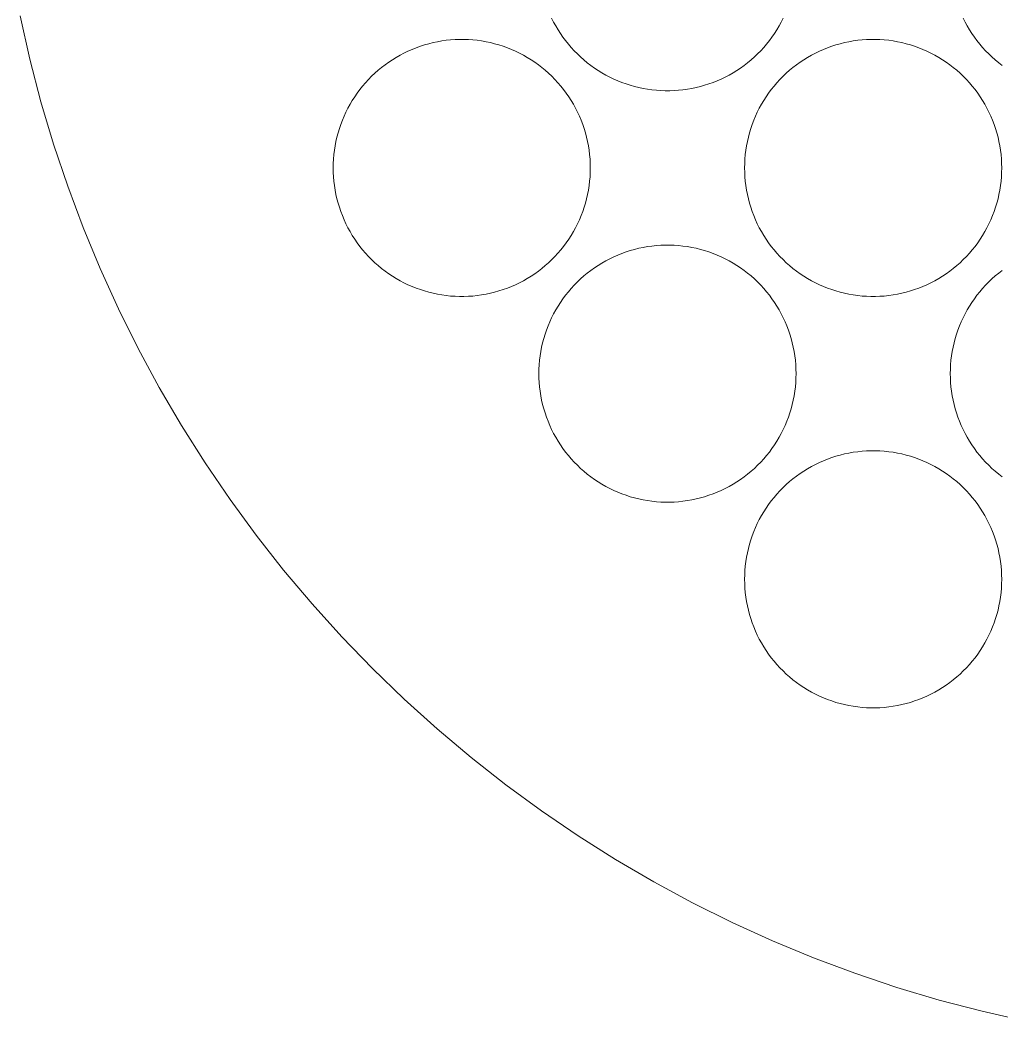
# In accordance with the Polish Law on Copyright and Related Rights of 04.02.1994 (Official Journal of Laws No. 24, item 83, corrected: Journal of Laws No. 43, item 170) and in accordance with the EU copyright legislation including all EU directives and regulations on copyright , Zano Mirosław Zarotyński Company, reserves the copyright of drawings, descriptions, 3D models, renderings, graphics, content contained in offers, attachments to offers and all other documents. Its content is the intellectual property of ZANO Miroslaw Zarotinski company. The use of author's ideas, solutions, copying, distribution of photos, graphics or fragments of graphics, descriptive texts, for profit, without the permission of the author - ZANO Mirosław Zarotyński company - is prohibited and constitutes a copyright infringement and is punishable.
# Model space of a CAD drawing. Header units: millimetres. Extents: x 8434 to 10928, y 788 to 2545.
# Drawn here: x 8552.85 to 8600.59, y 838.86 to 887.52 of the extents above; entities that cross this region are included whole.
import ezdxf

# ---------------------------------------------------------------- set-up
doc = ezdxf.new("R2010")
doc.units = ezdxf.units.MM
doc.layers.add('ZANO_R', color=7, linetype='Continuous', lineweight=0)

msp = doc.modelspace()

# ---------------------------------------------------------------- linework, layer by layer
at = {"layer": 'ZANO_R'}
for p, q in [((8552.853, 887.723), (8553.327, 885.625)), ((8578.793, 887.428), (8578.696, 887.621)), ((8578.897, 887.239), (8578.793, 887.428)), ((8579.007, 887.053), (8578.897, 887.239)), ((8589.758, 887.239), (8589.648, 887.053)), ((8589.861, 887.428), (8589.758, 887.239)), ((8589.958, 887.621), (8589.861, 887.428)), ((8598.793, 887.428), (8598.696, 887.621)), ((8598.897, 887.239), (8598.793, 887.428)), ((8599.007, 887.053), (8598.897, 887.239)), ((8579.123, 886.872), (8579.007, 887.053)), ((8579.246, 886.694), (8579.123, 886.872)), ((8589.531, 886.872), (8589.409, 886.694)), ((8589.648, 887.053), (8589.531, 886.872)), ((8599.123, 886.872), (8599.007, 887.053)), ((8599.246, 886.694), (8599.123, 886.872)), ((8572.111, 886.177), (8572.314, 886.25)), ((8572.314, 886.25), (8572.519, 886.316)), ((8572.519, 886.316), (8572.727, 886.374)), ((8572.727, 886.374), (8572.936, 886.426)), ((8572.936, 886.426), (8573.148, 886.47)), ((8573.148, 886.47), (8573.36, 886.507)), ((8573.36, 886.507), (8573.574, 886.537)), ((8573.574, 886.537), (8573.788, 886.559)), ((8573.788, 886.559), (8574.004, 886.574)), ((8574.004, 886.574), (8574.219, 886.582)), ((8574.219, 886.582), (8574.435, 886.582)), ((8574.435, 886.582), (8574.651, 886.574)), ((8574.651, 886.574), (8574.866, 886.559)), ((8574.866, 886.559), (8575.081, 886.537)), ((8575.081, 886.537), (8575.294, 886.507)), ((8575.294, 886.507), (8575.507, 886.47)), ((8575.507, 886.47), (8575.718, 886.426)), ((8575.718, 886.426), (8575.927, 886.374)), ((8575.927, 886.374), (8576.135, 886.316)), ((8576.135, 886.316), (8576.34, 886.25)), ((8576.34, 886.25), (8576.543, 886.177)), ((8579.374, 886.521), (8579.246, 886.694)), ((8579.509, 886.352), (8579.374, 886.521)), ((8579.649, 886.188), (8579.509, 886.352)), ((8589.146, 886.352), (8589.005, 886.188)), ((8589.28, 886.521), (8589.146, 886.352)), ((8589.409, 886.694), (8589.28, 886.521)), ((8592.111, 886.177), (8592.314, 886.25)), ((8592.314, 886.25), (8592.519, 886.316)), ((8592.519, 886.316), (8592.727, 886.374)), ((8592.727, 886.374), (8592.936, 886.426)), ((8592.936, 886.426), (8593.148, 886.47)), ((8593.148, 886.47), (8593.36, 886.507)), ((8593.36, 886.507), (8593.574, 886.537)), ((8593.574, 886.537), (8593.788, 886.559)), ((8593.788, 886.559), (8594.004, 886.574)), ((8594.004, 886.574), (8594.219, 886.582)), ((8594.219, 886.582), (8594.435, 886.582)), ((8594.435, 886.582), (8594.651, 886.574)), ((8594.651, 886.574), (8594.866, 886.559)), ((8594.866, 886.559), (8595.081, 886.537)), ((8595.081, 886.537), (8595.294, 886.507)), ((8595.294, 886.507), (8595.507, 886.47)), ((8595.507, 886.47), (8595.718, 886.426)), ((8595.718, 886.426), (8595.927, 886.374)), ((8595.927, 886.374), (8596.135, 886.316)), ((8596.135, 886.316), (8596.34, 886.25)), ((8596.34, 886.25), (8596.543, 886.177)), ((8599.374, 886.521), (8599.246, 886.694)), ((8599.509, 886.352), (8599.374, 886.521)), ((8599.649, 886.188), (8599.509, 886.352)), ((8571.14, 885.709), (8571.328, 885.816)), ((8571.328, 885.816), (8571.519, 885.916)), ((8571.519, 885.916), (8571.713, 886.01)), ((8571.713, 886.01), (8571.91, 886.097)), ((8571.91, 886.097), (8572.111, 886.177)), ((8576.543, 886.177), (8576.744, 886.097)), ((8576.744, 886.097), (8576.941, 886.01)), ((8576.941, 886.01), (8577.136, 885.916)), ((8577.136, 885.916), (8577.327, 885.816)), ((8577.327, 885.816), (8577.514, 885.709)), ((8579.795, 886.029), (8579.649, 886.188)), ((8579.946, 885.875), (8579.795, 886.029)), ((8580.103, 885.727), (8579.946, 885.875)), ((8580.264, 885.584), (8580.103, 885.727)), ((8588.552, 885.727), (8588.39, 885.584)), ((8588.708, 885.875), (8588.552, 885.727)), ((8588.86, 886.029), (8588.708, 885.875)), ((8589.005, 886.188), (8588.86, 886.029)), ((8591.14, 885.709), (8591.328, 885.816)), ((8591.328, 885.816), (8591.519, 885.916)), ((8591.519, 885.916), (8591.713, 886.01)), ((8591.713, 886.01), (8591.91, 886.097)), ((8591.91, 886.097), (8592.111, 886.177)), ((8596.543, 886.177), (8596.744, 886.097)), ((8596.744, 886.097), (8596.941, 886.01)), ((8596.941, 886.01), (8597.136, 885.916)), ((8597.136, 885.916), (8597.327, 885.816)), ((8597.327, 885.816), (8597.514, 885.709)), ((8599.795, 886.029), (8599.649, 886.188)), ((8599.946, 885.875), (8599.795, 886.029)), ((8600.103, 885.727), (8599.946, 885.875)), ((8600.264, 885.584), (8600.103, 885.727)), ((8553.327, 885.625), (8553.872, 883.544)), ((8570.43, 885.219), (8570.601, 885.351)), ((8570.601, 885.351), (8570.777, 885.476)), ((8570.777, 885.476), (8570.956, 885.596)), ((8570.956, 885.596), (8571.14, 885.709)), ((8577.514, 885.709), (8577.698, 885.596)), ((8577.698, 885.596), (8577.878, 885.476)), ((8577.878, 885.476), (8578.053, 885.351)), ((8578.053, 885.351), (8578.224, 885.219)), ((8580.43, 885.446), (8580.264, 885.584)), ((8580.601, 885.315), (8580.43, 885.446)), ((8580.777, 885.189), (8580.601, 885.315)), ((8588.053, 885.315), (8587.878, 885.189)), ((8588.224, 885.446), (8588.053, 885.315)), ((8588.39, 885.584), (8588.224, 885.446)), ((8590.43, 885.219), (8590.601, 885.351)), ((8590.601, 885.351), (8590.777, 885.476)), ((8590.777, 885.476), (8590.956, 885.596)), ((8590.956, 885.596), (8591.14, 885.709)), ((8597.514, 885.709), (8597.698, 885.596)), ((8597.698, 885.596), (8597.878, 885.476)), ((8597.878, 885.476), (8598.053, 885.351)), ((8598.053, 885.351), (8598.224, 885.219)), ((8600.43, 885.446), (8600.264, 885.584)), ((8600.601, 885.315), (8600.43, 885.446)), ((8569.795, 884.636), (8569.946, 884.79)), ((8569.946, 884.79), (8570.103, 884.939)), ((8570.103, 884.939), (8570.264, 885.082)), ((8570.264, 885.082), (8570.43, 885.219)), ((8578.224, 885.219), (8578.39, 885.082)), ((8578.39, 885.082), (8578.552, 884.939)), ((8578.552, 884.939), (8578.708, 884.79)), ((8578.708, 884.79), (8578.86, 884.636)), ((8580.956, 885.07), (8580.777, 885.189)), ((8581.14, 884.956), (8580.956, 885.07)), ((8581.328, 884.85), (8581.14, 884.956)), ((8581.519, 884.749), (8581.328, 884.85)), ((8581.713, 884.656), (8581.519, 884.749)), ((8587.136, 884.749), (8586.941, 884.656)), ((8587.327, 884.85), (8587.136, 884.749)), ((8587.514, 884.956), (8587.327, 884.85)), ((8587.698, 885.07), (8587.514, 884.956)), ((8587.878, 885.189), (8587.698, 885.07)), ((8589.795, 884.636), (8589.946, 884.79)), ((8589.946, 884.79), (8590.103, 884.939)), ((8590.103, 884.939), (8590.264, 885.082)), ((8590.264, 885.082), (8590.43, 885.219)), ((8598.224, 885.219), (8598.39, 885.082)), ((8598.39, 885.082), (8598.552, 884.939)), ((8598.552, 884.939), (8598.708, 884.79)), ((8598.708, 884.79), (8598.86, 884.636)), ((8569.374, 884.145), (8569.509, 884.313)), ((8569.509, 884.313), (8569.649, 884.477)), ((8569.649, 884.477), (8569.795, 884.636)), ((8578.86, 884.636), (8579.005, 884.477)), ((8579.005, 884.477), (8579.146, 884.313)), ((8579.146, 884.313), (8579.28, 884.145)), ((8581.91, 884.569), (8581.713, 884.656)), ((8582.111, 884.489), (8581.91, 884.569)), ((8582.314, 884.416), (8582.111, 884.489)), ((8582.519, 884.35), (8582.314, 884.416)), ((8582.727, 884.291), (8582.519, 884.35)), ((8582.936, 884.239), (8582.727, 884.291)), ((8585.927, 884.291), (8585.718, 884.239)), ((8586.135, 884.35), (8585.927, 884.291)), ((8586.34, 884.416), (8586.135, 884.35)), ((8586.543, 884.489), (8586.34, 884.416)), ((8586.744, 884.569), (8586.543, 884.489)), ((8586.941, 884.656), (8586.744, 884.569)), ((8589.374, 884.145), (8589.509, 884.313)), ((8589.509, 884.313), (8589.649, 884.477)), ((8589.649, 884.477), (8589.795, 884.636)), ((8598.86, 884.636), (8599.005, 884.477)), ((8599.005, 884.477), (8599.146, 884.313)), ((8599.146, 884.313), (8599.28, 884.145)), ((8569.007, 883.612), (8569.123, 883.794)), ((8569.123, 883.794), (8569.246, 883.971)), ((8569.246, 883.971), (8569.374, 884.145)), ((8579.28, 884.145), (8579.409, 883.971)), ((8579.409, 883.971), (8579.531, 883.794)), ((8579.531, 883.794), (8579.648, 883.612)), ((8583.148, 884.195), (8582.936, 884.239)), ((8583.36, 884.158), (8583.148, 884.195)), ((8583.574, 884.128), (8583.36, 884.158)), ((8583.788, 884.106), (8583.574, 884.128)), ((8584.004, 884.091), (8583.788, 884.106)), ((8584.219, 884.084), (8584.004, 884.091)), ((8584.435, 884.084), (8584.219, 884.084)), ((8584.651, 884.091), (8584.435, 884.084)), ((8584.866, 884.106), (8584.651, 884.091)), ((8585.081, 884.128), (8584.866, 884.106)), ((8585.294, 884.158), (8585.081, 884.128)), ((8585.507, 884.195), (8585.294, 884.158)), ((8585.718, 884.239), (8585.507, 884.195)), ((8589.007, 883.612), (8589.123, 883.794)), ((8589.123, 883.794), (8589.246, 883.971)), ((8589.246, 883.971), (8589.374, 884.145)), ((8599.28, 884.145), (8599.409, 883.971)), ((8599.409, 883.971), (8599.531, 883.794)), ((8599.531, 883.794), (8599.648, 883.612)), ((8553.872, 883.544), (8554.487, 881.482)), ((8568.793, 883.237), (8568.897, 883.427)), ((8568.897, 883.427), (8569.007, 883.612)), ((8579.648, 883.612), (8579.758, 883.427)), ((8579.758, 883.427), (8579.861, 883.237)), ((8588.793, 883.237), (8588.897, 883.427)), ((8588.897, 883.427), (8589.007, 883.612)), ((8599.648, 883.612), (8599.758, 883.427)), ((8599.758, 883.427), (8599.861, 883.237)), ((8568.522, 882.65), (8568.606, 882.849)), ((8568.606, 882.849), (8568.696, 883.045)), ((8568.696, 883.045), (8568.793, 883.237)), ((8579.861, 883.237), (8579.958, 883.045)), ((8579.958, 883.045), (8580.048, 882.849)), ((8580.048, 882.849), (8580.132, 882.65)), ((8588.522, 882.65), (8588.606, 882.849)), ((8588.606, 882.849), (8588.696, 883.045)), ((8588.696, 883.045), (8588.793, 883.237)), ((8599.861, 883.237), (8599.958, 883.045)), ((8599.958, 883.045), (8600.048, 882.849)), ((8600.048, 882.849), (8600.132, 882.65)), ((8568.376, 882.244), (8568.446, 882.448)), ((8568.446, 882.448), (8568.522, 882.65)), ((8580.132, 882.65), (8580.208, 882.448)), ((8580.208, 882.448), (8580.278, 882.244)), ((8588.376, 882.244), (8588.446, 882.448)), ((8588.446, 882.448), (8588.522, 882.65)), ((8600.132, 882.65), (8600.208, 882.448)), ((8600.208, 882.448), (8600.278, 882.244)), ((8568.211, 881.618), (8568.259, 881.828)), ((8568.259, 881.828), (8568.314, 882.037)), ((8568.314, 882.037), (8568.376, 882.244)), ((8580.278, 882.244), (8580.34, 882.037)), ((8580.34, 882.037), (8580.396, 881.828)), ((8580.396, 881.828), (8580.444, 881.618)), ((8588.211, 881.618), (8588.259, 881.828)), ((8588.259, 881.828), (8588.314, 882.037)), ((8588.314, 882.037), (8588.376, 882.244)), ((8600.278, 882.244), (8600.34, 882.037)), ((8600.34, 882.037), (8600.396, 881.828)), ((8600.396, 881.828), (8600.444, 881.618)), ((8554.487, 881.482), (8555.173, 879.443)), ((8568.137, 881.193), (8568.17, 881.406)), ((8568.17, 881.406), (8568.211, 881.618)), ((8580.444, 881.618), (8580.484, 881.406)), ((8580.484, 881.406), (8580.518, 881.193)), ((8588.137, 881.193), (8588.17, 881.406)), ((8588.17, 881.406), (8588.211, 881.618)), ((8600.444, 881.618), (8600.484, 881.406)), ((8600.484, 881.406), (8600.518, 881.193)), ((8568.092, 880.764), (8568.111, 880.979)), ((8568.111, 880.979), (8568.137, 881.193)), ((8580.518, 881.193), (8580.544, 880.979)), ((8580.544, 880.979), (8580.562, 880.764)), ((8588.092, 880.764), (8588.111, 880.979)), ((8588.111, 880.979), (8588.137, 881.193)), ((8600.518, 881.193), (8600.544, 880.979)), ((8600.544, 880.979), (8600.562, 880.764)), ((8568.077, 880.333), (8568.081, 880.548)), ((8568.081, 880.548), (8568.092, 880.764)), ((8580.562, 880.764), (8580.573, 880.548)), ((8580.573, 880.548), (8580.577, 880.333)), ((8588.077, 880.333), (8588.081, 880.548)), ((8588.081, 880.548), (8588.092, 880.764)), ((8600.562, 880.764), (8600.573, 880.548)), ((8600.573, 880.548), (8600.577, 880.333)), ((8568.081, 880.117), (8568.077, 880.333)), ((8568.092, 879.902), (8568.081, 880.117)), ((8568.111, 879.687), (8568.092, 879.902)), ((8580.562, 879.902), (8580.544, 879.687)), ((8580.573, 880.117), (8580.562, 879.902)), ((8580.577, 880.333), (8580.573, 880.117)), ((8588.081, 880.117), (8588.077, 880.333)), ((8588.092, 879.902), (8588.081, 880.117)), ((8588.111, 879.687), (8588.092, 879.902)), ((8600.562, 879.902), (8600.544, 879.687)), ((8600.573, 880.117), (8600.562, 879.902)), ((8600.577, 880.333), (8600.573, 880.117)), ((8555.173, 879.443), (8555.928, 877.429)), ((8568.137, 879.472), (8568.111, 879.687)), ((8568.17, 879.259), (8568.137, 879.472)), ((8580.518, 879.472), (8580.484, 879.259)), ((8580.544, 879.687), (8580.518, 879.472)), ((8588.137, 879.472), (8588.111, 879.687)), ((8588.17, 879.259), (8588.137, 879.472)), ((8600.518, 879.472), (8600.484, 879.259)), ((8600.544, 879.687), (8600.518, 879.472)), ((8568.211, 879.047), (8568.17, 879.259)), ((8568.259, 878.837), (8568.211, 879.047)), ((8580.444, 879.047), (8580.396, 878.837)), ((8580.484, 879.259), (8580.444, 879.047)), ((8588.211, 879.047), (8588.17, 879.259)), ((8588.259, 878.837), (8588.211, 879.047)), ((8600.444, 879.047), (8600.396, 878.837)), ((8600.484, 879.259), (8600.444, 879.047)), ((8568.314, 878.628), (8568.259, 878.837)), ((8568.376, 878.422), (8568.314, 878.628)), ((8568.446, 878.218), (8568.376, 878.422)), ((8580.278, 878.422), (8580.208, 878.218)), ((8580.34, 878.628), (8580.278, 878.422)), ((8580.396, 878.837), (8580.34, 878.628)), ((8588.314, 878.628), (8588.259, 878.837)), ((8588.376, 878.422), (8588.314, 878.628)), ((8588.446, 878.218), (8588.376, 878.422)), ((8600.278, 878.422), (8600.208, 878.218)), ((8600.34, 878.628), (8600.278, 878.422)), ((8600.396, 878.837), (8600.34, 878.628)), ((8568.522, 878.016), (8568.446, 878.218)), ((8568.606, 877.817), (8568.522, 878.016)), ((8580.132, 878.016), (8580.048, 877.817)), ((8580.208, 878.218), (8580.132, 878.016)), ((8588.522, 878.016), (8588.446, 878.218)), ((8588.606, 877.817), (8588.522, 878.016)), ((8600.132, 878.016), (8600.048, 877.817)), ((8600.208, 878.218), (8600.132, 878.016)), ((8568.696, 877.621), (8568.606, 877.817)), ((8568.793, 877.428), (8568.696, 877.621)), ((8579.958, 877.621), (8579.861, 877.428)), ((8580.048, 877.817), (8579.958, 877.621)), ((8588.696, 877.621), (8588.606, 877.817)), ((8588.793, 877.428), (8588.696, 877.621)), ((8599.958, 877.621), (8599.861, 877.428)), ((8600.048, 877.817), (8599.958, 877.621)), ((8555.928, 877.429), (8556.751, 875.442)), ((8568.897, 877.239), (8568.793, 877.428)), ((8569.007, 877.053), (8568.897, 877.239)), ((8569.123, 876.872), (8569.007, 877.053)), ((8579.648, 877.053), (8579.531, 876.872)), ((8579.758, 877.239), (8579.648, 877.053)), ((8579.861, 877.428), (8579.758, 877.239)), ((8588.897, 877.239), (8588.793, 877.428)), ((8589.007, 877.053), (8588.897, 877.239)), ((8589.123, 876.872), (8589.007, 877.053)), ((8599.648, 877.053), (8599.531, 876.872)), ((8599.758, 877.239), (8599.648, 877.053)), ((8599.861, 877.428), (8599.758, 877.239)), ((8569.246, 876.694), (8569.123, 876.872)), ((8569.374, 876.521), (8569.246, 876.694)), ((8569.509, 876.352), (8569.374, 876.521)), ((8579.28, 876.521), (8579.146, 876.352)), ((8579.409, 876.694), (8579.28, 876.521)), ((8579.531, 876.872), (8579.409, 876.694)), ((8583.148, 876.47), (8583.36, 876.507)), ((8583.36, 876.507), (8583.574, 876.537)), ((8583.574, 876.537), (8583.788, 876.559)), ((8583.788, 876.559), (8584.004, 876.574)), ((8584.004, 876.574), (8584.219, 876.582)), ((8584.219, 876.582), (8584.435, 876.582)), ((8584.435, 876.582), (8584.651, 876.574)), ((8584.651, 876.574), (8584.866, 876.559)), ((8584.866, 876.559), (8585.081, 876.537)), ((8585.081, 876.537), (8585.294, 876.507)), ((8585.294, 876.507), (8585.507, 876.47)), ((8589.246, 876.694), (8589.123, 876.872)), ((8589.374, 876.521), (8589.246, 876.694)), ((8589.509, 876.352), (8589.374, 876.521)), ((8599.28, 876.521), (8599.146, 876.352)), ((8599.409, 876.694), (8599.28, 876.521)), ((8599.531, 876.872), (8599.409, 876.694)), ((8569.649, 876.188), (8569.509, 876.352)), ((8569.795, 876.029), (8569.649, 876.188)), ((8569.946, 875.875), (8569.795, 876.029)), ((8578.86, 876.029), (8578.708, 875.875)), ((8579.005, 876.188), (8578.86, 876.029)), ((8579.146, 876.352), (8579.005, 876.188)), ((8581.519, 875.916), (8581.713, 876.01)), ((8581.713, 876.01), (8581.91, 876.097)), ((8581.91, 876.097), (8582.111, 876.177)), ((8582.111, 876.177), (8582.314, 876.25)), ((8582.314, 876.25), (8582.519, 876.316)), ((8582.519, 876.316), (8582.727, 876.374)), ((8582.727, 876.374), (8582.936, 876.426)), ((8582.936, 876.426), (8583.148, 876.47)), ((8585.507, 876.47), (8585.718, 876.426)), ((8585.718, 876.426), (8585.927, 876.374)), ((8585.927, 876.374), (8586.135, 876.316)), ((8586.135, 876.316), (8586.34, 876.25)), ((8586.34, 876.25), (8586.543, 876.177)), ((8586.543, 876.177), (8586.744, 876.097)), ((8586.744, 876.097), (8586.941, 876.01)), ((8586.941, 876.01), (8587.136, 875.916)), ((8589.649, 876.188), (8589.509, 876.352)), ((8589.795, 876.029), (8589.649, 876.188)), ((8589.946, 875.875), (8589.795, 876.029)), ((8598.86, 876.029), (8598.708, 875.875)), ((8599.005, 876.188), (8598.86, 876.029)), ((8599.146, 876.352), (8599.005, 876.188)), ((8570.103, 875.727), (8569.946, 875.875)), ((8570.264, 875.584), (8570.103, 875.727)), ((8570.43, 875.446), (8570.264, 875.584)), ((8578.39, 875.584), (8578.224, 875.446)), ((8578.552, 875.727), (8578.39, 875.584)), ((8578.708, 875.875), (8578.552, 875.727)), ((8580.777, 875.476), (8580.956, 875.596)), ((8580.956, 875.596), (8581.14, 875.709)), ((8581.14, 875.709), (8581.328, 875.816)), ((8581.328, 875.816), (8581.519, 875.916)), ((8587.136, 875.916), (8587.327, 875.816)), ((8587.327, 875.816), (8587.514, 875.709)), ((8587.514, 875.709), (8587.698, 875.596)), ((8587.698, 875.596), (8587.878, 875.476)), ((8590.103, 875.727), (8589.946, 875.875)), ((8590.264, 875.584), (8590.103, 875.727)), ((8590.43, 875.446), (8590.264, 875.584)), ((8598.39, 875.584), (8598.224, 875.446)), ((8598.552, 875.727), (8598.39, 875.584)), ((8598.708, 875.875), (8598.552, 875.727)), ((8556.751, 875.442), (8557.642, 873.483)), ((8570.601, 875.315), (8570.43, 875.446)), ((8570.777, 875.189), (8570.601, 875.315)), ((8570.956, 875.07), (8570.777, 875.189)), ((8571.14, 874.956), (8570.956, 875.07)), ((8577.698, 875.07), (8577.514, 874.956)), ((8577.878, 875.189), (8577.698, 875.07)), ((8578.053, 875.315), (8577.878, 875.189)), ((8578.224, 875.446), (8578.053, 875.315)), ((8580.103, 874.939), (8580.264, 875.082)), ((8580.264, 875.082), (8580.43, 875.219)), ((8580.43, 875.219), (8580.601, 875.351)), ((8580.601, 875.351), (8580.777, 875.476)), ((8587.878, 875.476), (8588.053, 875.351)), ((8588.053, 875.351), (8588.224, 875.219)), ((8588.224, 875.219), (8588.39, 875.082)), ((8588.39, 875.082), (8588.552, 874.939)), ((8590.601, 875.315), (8590.43, 875.446)), ((8590.777, 875.189), (8590.601, 875.315)), ((8590.956, 875.07), (8590.777, 875.189)), ((8591.14, 874.956), (8590.956, 875.07)), ((8597.698, 875.07), (8597.514, 874.956)), ((8597.878, 875.189), (8597.698, 875.07)), ((8598.053, 875.315), (8597.878, 875.189)), ((8598.224, 875.446), (8598.053, 875.315)), ((8600.103, 874.939), (8600.264, 875.082)), ((8600.264, 875.082), (8600.43, 875.219)), ((8600.43, 875.219), (8600.601, 875.351)), ((8571.328, 874.85), (8571.14, 874.956)), ((8571.519, 874.749), (8571.328, 874.85)), ((8571.713, 874.656), (8571.519, 874.749)), ((8571.91, 874.569), (8571.713, 874.656)), ((8572.111, 874.489), (8571.91, 874.569)), ((8576.744, 874.569), (8576.543, 874.489)), ((8576.941, 874.656), (8576.744, 874.569)), ((8577.136, 874.749), (8576.941, 874.656)), ((8577.327, 874.85), (8577.136, 874.749)), ((8577.514, 874.956), (8577.327, 874.85)), ((8579.649, 874.477), (8579.795, 874.636)), ((8579.795, 874.636), (8579.946, 874.79)), ((8579.946, 874.79), (8580.103, 874.939)), ((8588.552, 874.939), (8588.708, 874.79)), ((8588.708, 874.79), (8588.86, 874.636)), ((8588.86, 874.636), (8589.005, 874.477)), ((8591.328, 874.85), (8591.14, 874.956)), ((8591.519, 874.749), (8591.328, 874.85)), ((8591.713, 874.656), (8591.519, 874.749)), ((8591.91, 874.569), (8591.713, 874.656)), ((8592.111, 874.489), (8591.91, 874.569)), ((8596.744, 874.569), (8596.543, 874.489)), ((8596.941, 874.656), (8596.744, 874.569)), ((8597.136, 874.749), (8596.941, 874.656)), ((8597.327, 874.85), (8597.136, 874.749)), ((8597.514, 874.956), (8597.327, 874.85)), ((8599.649, 874.477), (8599.795, 874.636)), ((8599.795, 874.636), (8599.946, 874.79)), ((8599.946, 874.79), (8600.103, 874.939)), ((8572.314, 874.416), (8572.111, 874.489)), ((8572.519, 874.35), (8572.314, 874.416)), ((8572.727, 874.291), (8572.519, 874.35)), ((8572.936, 874.239), (8572.727, 874.291)), ((8573.148, 874.195), (8572.936, 874.239)), ((8573.36, 874.158), (8573.148, 874.195)), ((8573.574, 874.128), (8573.36, 874.158)), ((8573.788, 874.106), (8573.574, 874.128)), ((8574.004, 874.091), (8573.788, 874.106)), ((8574.219, 874.084), (8574.004, 874.091)), ((8574.435, 874.084), (8574.219, 874.084)), ((8574.651, 874.091), (8574.435, 874.084)), ((8574.866, 874.106), (8574.651, 874.091)), ((8575.081, 874.128), (8574.866, 874.106)), ((8575.294, 874.158), (8575.081, 874.128)), ((8575.507, 874.195), (8575.294, 874.158)), ((8575.718, 874.239), (8575.507, 874.195)), ((8575.927, 874.291), (8575.718, 874.239)), ((8576.135, 874.35), (8575.927, 874.291)), ((8576.34, 874.416), (8576.135, 874.35)), ((8576.543, 874.489), (8576.34, 874.416)), ((8579.246, 873.971), (8579.374, 874.145)), ((8579.374, 874.145), (8579.509, 874.313)), ((8579.509, 874.313), (8579.649, 874.477)), ((8589.005, 874.477), (8589.146, 874.313)), ((8589.146, 874.313), (8589.28, 874.145)), ((8589.28, 874.145), (8589.409, 873.971)), ((8592.314, 874.416), (8592.111, 874.489)), ((8592.519, 874.35), (8592.314, 874.416)), ((8592.727, 874.291), (8592.519, 874.35)), ((8592.936, 874.239), (8592.727, 874.291)), ((8593.148, 874.195), (8592.936, 874.239)), ((8593.36, 874.158), (8593.148, 874.195)), ((8593.574, 874.128), (8593.36, 874.158)), ((8593.788, 874.106), (8593.574, 874.128)), ((8594.004, 874.091), (8593.788, 874.106)), ((8594.219, 874.084), (8594.004, 874.091)), ((8594.435, 874.084), (8594.219, 874.084)), ((8594.651, 874.091), (8594.435, 874.084)), ((8594.866, 874.106), (8594.651, 874.091)), ((8595.081, 874.128), (8594.866, 874.106)), ((8595.294, 874.158), (8595.081, 874.128)), ((8595.507, 874.195), (8595.294, 874.158)), ((8595.718, 874.239), (8595.507, 874.195)), ((8595.927, 874.291), (8595.718, 874.239)), ((8596.135, 874.35), (8595.927, 874.291)), ((8596.34, 874.416), (8596.135, 874.35)), ((8596.543, 874.489), (8596.34, 874.416)), ((8599.246, 873.971), (8599.374, 874.145)), ((8599.374, 874.145), (8599.509, 874.313)), ((8599.509, 874.313), (8599.649, 874.477)), ((8578.897, 873.427), (8579.007, 873.612)), ((8579.007, 873.612), (8579.123, 873.794)), ((8579.123, 873.794), (8579.246, 873.971)), ((8589.409, 873.971), (8589.531, 873.794)), ((8589.531, 873.794), (8589.648, 873.612)), ((8589.648, 873.612), (8589.758, 873.427)), ((8598.897, 873.427), (8599.007, 873.612)), ((8599.007, 873.612), (8599.123, 873.794)), ((8599.123, 873.794), (8599.246, 873.971)), ((8557.642, 873.483), (8558.599, 871.557)), ((8578.696, 873.045), (8578.793, 873.237)), ((8578.793, 873.237), (8578.897, 873.427)), ((8589.758, 873.427), (8589.861, 873.237)), ((8589.861, 873.237), (8589.958, 873.045)), ((8598.696, 873.045), (8598.793, 873.237)), ((8598.793, 873.237), (8598.897, 873.427)), ((8578.446, 872.448), (8578.522, 872.65)), ((8578.522, 872.65), (8578.606, 872.849)), ((8578.606, 872.849), (8578.696, 873.045)), ((8589.958, 873.045), (8590.048, 872.849)), ((8590.048, 872.849), (8590.132, 872.65)), ((8590.132, 872.65), (8590.208, 872.448)), ((8598.446, 872.448), (8598.522, 872.65)), ((8598.522, 872.65), (8598.606, 872.849)), ((8598.606, 872.849), (8598.696, 873.045)), ((8578.314, 872.037), (8578.376, 872.244)), ((8578.376, 872.244), (8578.446, 872.448)), ((8590.208, 872.448), (8590.278, 872.244)), ((8590.278, 872.244), (8590.34, 872.037)), ((8598.314, 872.037), (8598.376, 872.244)), ((8598.376, 872.244), (8598.446, 872.448)), ((8578.17, 871.406), (8578.211, 871.618)), ((8578.211, 871.618), (8578.259, 871.828)), ((8578.259, 871.828), (8578.314, 872.037)), ((8590.34, 872.037), (8590.396, 871.828)), ((8590.396, 871.828), (8590.444, 871.618)), ((8590.444, 871.618), (8590.484, 871.406)), ((8598.17, 871.406), (8598.211, 871.618)), ((8598.211, 871.618), (8598.259, 871.828)), ((8598.259, 871.828), (8598.314, 872.037)), ((8558.599, 871.557), (8559.621, 869.664)), ((8578.111, 870.979), (8578.137, 871.193)), ((8578.137, 871.193), (8578.17, 871.406)), ((8590.484, 871.406), (8590.518, 871.193)), ((8590.518, 871.193), (8590.544, 870.979)), ((8598.111, 870.979), (8598.137, 871.193)), ((8598.137, 871.193), (8598.17, 871.406)), ((8578.081, 870.548), (8578.092, 870.764)), ((8578.092, 870.764), (8578.111, 870.979)), ((8590.544, 870.979), (8590.562, 870.764)), ((8590.562, 870.764), (8590.573, 870.548)), ((8598.081, 870.548), (8598.092, 870.764)), ((8598.092, 870.764), (8598.111, 870.979)), ((8578.077, 870.333), (8578.081, 870.548)), ((8578.081, 870.117), (8578.077, 870.333)), ((8590.573, 870.548), (8590.577, 870.333)), ((8590.577, 870.333), (8590.573, 870.117)), ((8598.077, 870.333), (8598.081, 870.548)), ((8598.081, 870.117), (8598.077, 870.333)), ((8559.621, 869.664), (8560.707, 867.807)), ((8578.092, 869.902), (8578.081, 870.117)), ((8578.111, 869.687), (8578.092, 869.902)), ((8578.137, 869.472), (8578.111, 869.687)), ((8590.544, 869.687), (8590.518, 869.472)), ((8590.562, 869.902), (8590.544, 869.687)), ((8590.573, 870.117), (8590.562, 869.902)), ((8598.092, 869.902), (8598.081, 870.117)), ((8598.111, 869.687), (8598.092, 869.902)), ((8598.137, 869.472), (8598.111, 869.687)), ((8578.17, 869.259), (8578.137, 869.472)), ((8578.211, 869.047), (8578.17, 869.259)), ((8590.484, 869.259), (8590.444, 869.047)), ((8590.518, 869.472), (8590.484, 869.259)), ((8598.17, 869.259), (8598.137, 869.472)), ((8598.211, 869.047), (8598.17, 869.259)), ((8578.259, 868.837), (8578.211, 869.047)), ((8578.314, 868.628), (8578.259, 868.837)), ((8590.396, 868.837), (8590.34, 868.628)), ((8590.444, 869.047), (8590.396, 868.837)), ((8598.259, 868.837), (8598.211, 869.047)), ((8598.314, 868.628), (8598.259, 868.837)), ((8578.376, 868.422), (8578.314, 868.628)), ((8578.446, 868.218), (8578.376, 868.422)), ((8578.522, 868.016), (8578.446, 868.218)), ((8590.208, 868.218), (8590.132, 868.016)), ((8590.278, 868.422), (8590.208, 868.218)), ((8590.34, 868.628), (8590.278, 868.422)), ((8598.376, 868.422), (8598.314, 868.628)), ((8598.446, 868.218), (8598.376, 868.422)), ((8598.522, 868.016), (8598.446, 868.218)), ((8560.707, 867.807), (8561.856, 865.988)), ((8578.606, 867.817), (8578.522, 868.016)), ((8578.696, 867.621), (8578.606, 867.817)), ((8590.048, 867.817), (8589.958, 867.621)), ((8590.132, 868.016), (8590.048, 867.817)), ((8598.606, 867.817), (8598.522, 868.016)), ((8598.696, 867.621), (8598.606, 867.817)), ((8578.793, 867.428), (8578.696, 867.621)), ((8578.897, 867.239), (8578.793, 867.428)), ((8579.007, 867.053), (8578.897, 867.239)), ((8589.758, 867.239), (8589.648, 867.053)), ((8589.861, 867.428), (8589.758, 867.239)), ((8589.958, 867.621), (8589.861, 867.428)), ((8598.793, 867.428), (8598.696, 867.621)), ((8598.897, 867.239), (8598.793, 867.428)), ((8599.007, 867.053), (8598.897, 867.239)), ((8579.123, 866.872), (8579.007, 867.053)), ((8579.246, 866.694), (8579.123, 866.872)), ((8589.531, 866.872), (8589.409, 866.694)), ((8589.648, 867.053), (8589.531, 866.872)), ((8599.123, 866.872), (8599.007, 867.053)), ((8599.246, 866.694), (8599.123, 866.872)), ((8579.374, 866.521), (8579.246, 866.694)), ((8579.509, 866.352), (8579.374, 866.521)), ((8579.649, 866.188), (8579.509, 866.352)), ((8589.146, 866.352), (8589.005, 866.188)), ((8589.28, 866.521), (8589.146, 866.352)), ((8589.409, 866.694), (8589.28, 866.521)), ((8592.314, 866.25), (8592.519, 866.316)), ((8592.519, 866.316), (8592.727, 866.374)), ((8592.727, 866.374), (8592.936, 866.426)), ((8592.936, 866.426), (8593.148, 866.47)), ((8593.148, 866.47), (8593.36, 866.507)), ((8593.36, 866.507), (8593.574, 866.537)), ((8593.574, 866.537), (8593.788, 866.559)), ((8593.788, 866.559), (8594.004, 866.574)), ((8594.004, 866.574), (8594.219, 866.582)), ((8594.219, 866.582), (8594.435, 866.582)), ((8594.435, 866.582), (8594.651, 866.574)), ((8594.651, 866.574), (8594.866, 866.559)), ((8594.866, 866.559), (8595.081, 866.537)), ((8595.081, 866.537), (8595.294, 866.507)), ((8595.294, 866.507), (8595.507, 866.47)), ((8595.507, 866.47), (8595.718, 866.426)), ((8595.718, 866.426), (8595.927, 866.374)), ((8595.927, 866.374), (8596.135, 866.316)), ((8596.135, 866.316), (8596.34, 866.25)), ((8599.374, 866.521), (8599.246, 866.694)), ((8599.509, 866.352), (8599.374, 866.521)), ((8599.649, 866.188), (8599.509, 866.352)), ((8561.856, 865.988), (8563.066, 864.21)), ((8579.795, 866.029), (8579.649, 866.188)), ((8579.946, 865.875), (8579.795, 866.029)), ((8580.103, 865.727), (8579.946, 865.875)), ((8588.708, 865.875), (8588.552, 865.727)), ((8588.86, 866.029), (8588.708, 865.875)), ((8589.005, 866.188), (8588.86, 866.029)), ((8591.14, 865.709), (8591.328, 865.816)), ((8591.328, 865.816), (8591.519, 865.916)), ((8591.519, 865.916), (8591.713, 866.01)), ((8591.713, 866.01), (8591.91, 866.097)), ((8591.91, 866.097), (8592.111, 866.177)), ((8592.111, 866.177), (8592.314, 866.25)), ((8596.34, 866.25), (8596.543, 866.177)), ((8596.543, 866.177), (8596.744, 866.097)), ((8596.744, 866.097), (8596.941, 866.01)), ((8596.941, 866.01), (8597.136, 865.916)), ((8597.136, 865.916), (8597.327, 865.816)), ((8597.327, 865.816), (8597.514, 865.709)), ((8599.795, 866.029), (8599.649, 866.188)), ((8599.946, 865.875), (8599.795, 866.029)), ((8600.103, 865.727), (8599.946, 865.875)), ((8580.264, 865.584), (8580.103, 865.727)), ((8580.43, 865.446), (8580.264, 865.584)), ((8580.601, 865.315), (8580.43, 865.446)), ((8580.777, 865.189), (8580.601, 865.315)), ((8588.053, 865.315), (8587.878, 865.189)), ((8588.224, 865.446), (8588.053, 865.315)), ((8588.39, 865.584), (8588.224, 865.446)), ((8588.552, 865.727), (8588.39, 865.584)), ((8590.43, 865.219), (8590.601, 865.351)), ((8590.601, 865.351), (8590.777, 865.476)), ((8590.777, 865.476), (8590.956, 865.596)), ((8590.956, 865.596), (8591.14, 865.709)), ((8597.514, 865.709), (8597.698, 865.596)), ((8597.698, 865.596), (8597.878, 865.476)), ((8597.878, 865.476), (8598.053, 865.351)), ((8598.053, 865.351), (8598.224, 865.219)), ((8600.264, 865.584), (8600.103, 865.727)), ((8600.43, 865.446), (8600.264, 865.584)), ((8600.601, 865.315), (8600.43, 865.446)), ((8580.956, 865.07), (8580.777, 865.189)), ((8581.14, 864.956), (8580.956, 865.07)), ((8581.328, 864.85), (8581.14, 864.956)), ((8581.519, 864.749), (8581.328, 864.85)), ((8587.327, 864.85), (8587.136, 864.749)), ((8587.514, 864.956), (8587.327, 864.85)), ((8587.698, 865.07), (8587.514, 864.956)), ((8587.878, 865.189), (8587.698, 865.07)), ((8589.946, 864.79), (8590.103, 864.939)), ((8590.103, 864.939), (8590.264, 865.082)), ((8590.264, 865.082), (8590.43, 865.219)), ((8598.224, 865.219), (8598.39, 865.082)), ((8598.39, 865.082), (8598.552, 864.939)), ((8598.552, 864.939), (8598.708, 864.79)), ((8581.713, 864.656), (8581.519, 864.749)), ((8581.91, 864.569), (8581.713, 864.656)), ((8582.111, 864.489), (8581.91, 864.569)), ((8582.314, 864.416), (8582.111, 864.489)), ((8582.519, 864.35), (8582.314, 864.416)), ((8582.727, 864.291), (8582.519, 864.35)), ((8586.135, 864.35), (8585.927, 864.291)), ((8586.34, 864.416), (8586.135, 864.35)), ((8586.543, 864.489), (8586.34, 864.416)), ((8586.744, 864.569), (8586.543, 864.489)), ((8586.941, 864.656), (8586.744, 864.569)), ((8587.136, 864.749), (8586.941, 864.656)), ((8589.374, 864.145), (8589.509, 864.313)), ((8589.509, 864.313), (8589.649, 864.477)), ((8589.649, 864.477), (8589.795, 864.636)), ((8589.795, 864.636), (8589.946, 864.79)), ((8598.708, 864.79), (8598.86, 864.636)), ((8598.86, 864.636), (8599.005, 864.477)), ((8599.005, 864.477), (8599.146, 864.313)), ((8599.146, 864.313), (8599.28, 864.145)), ((8563.066, 864.21), (8564.337, 862.474)), ((8582.936, 864.239), (8582.727, 864.291)), ((8583.148, 864.195), (8582.936, 864.239)), ((8583.36, 864.158), (8583.148, 864.195)), ((8583.574, 864.128), (8583.36, 864.158)), ((8583.788, 864.106), (8583.574, 864.128)), ((8584.004, 864.091), (8583.788, 864.106)), ((8584.219, 864.084), (8584.004, 864.091)), ((8584.435, 864.084), (8584.219, 864.084)), ((8584.651, 864.091), (8584.435, 864.084)), ((8584.866, 864.106), (8584.651, 864.091)), ((8585.081, 864.128), (8584.866, 864.106)), ((8585.294, 864.158), (8585.081, 864.128)), ((8585.507, 864.195), (8585.294, 864.158)), ((8585.718, 864.239), (8585.507, 864.195)), ((8585.927, 864.291), (8585.718, 864.239)), ((8589.123, 863.794), (8589.246, 863.971)), ((8589.246, 863.971), (8589.374, 864.145)), ((8599.28, 864.145), (8599.409, 863.971)), ((8599.409, 863.971), (8599.531, 863.794)), ((8588.793, 863.237), (8588.897, 863.427)), ((8588.897, 863.427), (8589.007, 863.612)), ((8589.007, 863.612), (8589.123, 863.794)), ((8599.531, 863.794), (8599.648, 863.612)), ((8599.648, 863.612), (8599.758, 863.427)), ((8599.758, 863.427), (8599.861, 863.237)), ((8588.522, 862.65), (8588.606, 862.849)), ((8588.606, 862.849), (8588.696, 863.045)), ((8588.696, 863.045), (8588.793, 863.237)), ((8599.861, 863.237), (8599.958, 863.045)), ((8599.958, 863.045), (8600.048, 862.849)), ((8600.048, 862.849), (8600.132, 862.65)), ((8564.337, 862.474), (8565.665, 860.782)), ((8588.376, 862.244), (8588.446, 862.448)), ((8588.446, 862.448), (8588.522, 862.65)), ((8600.132, 862.65), (8600.208, 862.448)), ((8600.208, 862.448), (8600.278, 862.244)), ((8588.259, 861.828), (8588.314, 862.037)), ((8588.314, 862.037), (8588.376, 862.244)), ((8600.278, 862.244), (8600.34, 862.037)), ((8600.34, 862.037), (8600.396, 861.828)), ((8588.137, 861.193), (8588.17, 861.406)), ((8588.17, 861.406), (8588.211, 861.618)), ((8588.211, 861.618), (8588.259, 861.828)), ((8600.396, 861.828), (8600.444, 861.618)), ((8600.444, 861.618), (8600.484, 861.406)), ((8600.484, 861.406), (8600.518, 861.193)), ((8588.092, 860.764), (8588.111, 860.979)), ((8588.111, 860.979), (8588.137, 861.193)), ((8600.518, 861.193), (8600.544, 860.979)), ((8600.544, 860.979), (8600.562, 860.764)), ((8565.665, 860.782), (8567.051, 859.137)), ((8588.077, 860.333), (8588.081, 860.548)), ((8588.081, 860.548), (8588.092, 860.764)), ((8600.562, 860.764), (8600.573, 860.548)), ((8600.573, 860.548), (8600.577, 860.333)), ((8588.081, 860.117), (8588.077, 860.333)), ((8588.092, 859.902), (8588.081, 860.117)), ((8600.573, 860.117), (8600.562, 859.902)), ((8600.577, 860.333), (8600.573, 860.117)), ((8588.111, 859.687), (8588.092, 859.902)), ((8588.137, 859.472), (8588.111, 859.687)), ((8588.17, 859.259), (8588.137, 859.472)), ((8600.518, 859.472), (8600.484, 859.259)), ((8600.544, 859.687), (8600.518, 859.472)), ((8600.562, 859.902), (8600.544, 859.687)), ((8567.051, 859.137), (8568.493, 857.54)), ((8588.211, 859.047), (8588.17, 859.259)), ((8588.259, 858.837), (8588.211, 859.047)), ((8600.444, 859.047), (8600.396, 858.837)), ((8600.484, 859.259), (8600.444, 859.047)), ((8588.314, 858.628), (8588.259, 858.837)), ((8588.376, 858.422), (8588.314, 858.628)), ((8600.34, 858.628), (8600.278, 858.422)), ((8600.396, 858.837), (8600.34, 858.628)), ((8588.446, 858.218), (8588.376, 858.422)), ((8588.522, 858.016), (8588.446, 858.218)), ((8588.606, 857.817), (8588.522, 858.016)), ((8600.132, 858.016), (8600.048, 857.817)), ((8600.208, 858.218), (8600.132, 858.016)), ((8600.278, 858.422), (8600.208, 858.218)), ((8568.493, 857.54), (8569.988, 855.993)), ((8588.696, 857.621), (8588.606, 857.817)), ((8588.793, 857.428), (8588.696, 857.621)), ((8599.958, 857.621), (8599.861, 857.428)), ((8600.048, 857.817), (8599.958, 857.621)), ((8588.897, 857.239), (8588.793, 857.428)), ((8589.007, 857.053), (8588.897, 857.239)), ((8589.123, 856.872), (8589.007, 857.053)), ((8599.648, 857.053), (8599.531, 856.872)), ((8599.758, 857.239), (8599.648, 857.053)), ((8599.861, 857.428), (8599.758, 857.239)), ((8589.246, 856.694), (8589.123, 856.872)), ((8589.374, 856.521), (8589.246, 856.694)), ((8599.409, 856.694), (8599.28, 856.521)), ((8599.531, 856.872), (8599.409, 856.694)), ((8589.509, 856.352), (8589.374, 856.521)), ((8589.649, 856.188), (8589.509, 856.352)), ((8589.795, 856.029), (8589.649, 856.188)), ((8599.005, 856.188), (8598.86, 856.029)), ((8599.146, 856.352), (8599.005, 856.188)), ((8599.28, 856.521), (8599.146, 856.352)), ((8569.988, 855.993), (8571.534, 854.498)), ((8589.946, 855.875), (8589.795, 856.029)), ((8590.103, 855.727), (8589.946, 855.875)), ((8590.264, 855.584), (8590.103, 855.727)), ((8590.43, 855.446), (8590.264, 855.584)), ((8598.39, 855.584), (8598.224, 855.446)), ((8598.552, 855.727), (8598.39, 855.584)), ((8598.708, 855.875), (8598.552, 855.727)), ((8598.86, 856.029), (8598.708, 855.875)), ((8590.601, 855.315), (8590.43, 855.446)), ((8590.777, 855.189), (8590.601, 855.315)), ((8590.956, 855.07), (8590.777, 855.189)), ((8591.14, 854.956), (8590.956, 855.07)), ((8597.698, 855.07), (8597.514, 854.956)), ((8597.878, 855.189), (8597.698, 855.07)), ((8598.053, 855.315), (8597.878, 855.189)), ((8598.224, 855.446), (8598.053, 855.315)), ((8591.328, 854.85), (8591.14, 854.956)), ((8591.519, 854.749), (8591.328, 854.85)), ((8591.713, 854.656), (8591.519, 854.749)), ((8591.91, 854.569), (8591.713, 854.656)), ((8596.941, 854.656), (8596.744, 854.569)), ((8597.136, 854.749), (8596.941, 854.656)), ((8597.327, 854.85), (8597.136, 854.749)), ((8597.514, 854.956), (8597.327, 854.85)), ((8571.534, 854.498), (8573.131, 853.057)), ((8592.111, 854.489), (8591.91, 854.569)), ((8592.314, 854.416), (8592.111, 854.489)), ((8592.519, 854.35), (8592.314, 854.416)), ((8592.727, 854.291), (8592.519, 854.35)), ((8592.936, 854.239), (8592.727, 854.291)), ((8593.148, 854.195), (8592.936, 854.239)), ((8593.36, 854.158), (8593.148, 854.195)), ((8593.574, 854.128), (8593.36, 854.158)), ((8593.788, 854.106), (8593.574, 854.128)), ((8594.004, 854.091), (8593.788, 854.106)), ((8594.219, 854.084), (8594.004, 854.091)), ((8594.651, 854.091), (8594.435, 854.084)), ((8594.866, 854.106), (8594.651, 854.091)), ((8595.081, 854.128), (8594.866, 854.106)), ((8595.294, 854.158), (8595.081, 854.128)), ((8595.507, 854.195), (8595.294, 854.158)), ((8595.718, 854.239), (8595.507, 854.195)), ((8595.927, 854.291), (8595.718, 854.239)), ((8596.135, 854.35), (8595.927, 854.291)), ((8596.34, 854.416), (8596.135, 854.35)), ((8596.543, 854.489), (8596.34, 854.416)), ((8596.744, 854.569), (8596.543, 854.489)), ((8594.435, 854.084), (8594.219, 854.084)), ((8573.131, 853.057), (8574.777, 851.671)), ((8574.777, 851.671), (8576.468, 850.342)), ((8576.468, 850.342), (8578.204, 849.072)), ((8578.204, 849.072), (8579.983, 847.861)), ((8579.983, 847.861), (8581.802, 846.712)), ((8581.802, 846.712), (8583.658, 845.626)), ((8583.658, 845.626), (8585.551, 844.604)), ((8585.551, 844.604), (8587.478, 843.647)), ((8587.478, 843.647), (8589.436, 842.757)), ((8589.436, 842.757), (8591.423, 841.933)), ((8591.423, 841.933), (8593.438, 841.178)), ((8593.438, 841.178), (8595.477, 840.493)), ((8595.477, 840.493), (8597.538, 839.877)), ((8597.538, 839.877), (8599.619, 839.332)), ((8599.619, 839.332), (8601.718, 838.859))]:
    msp.add_line(p, q, dxfattribs=at)

doc.saveas('drawing.dxf')
